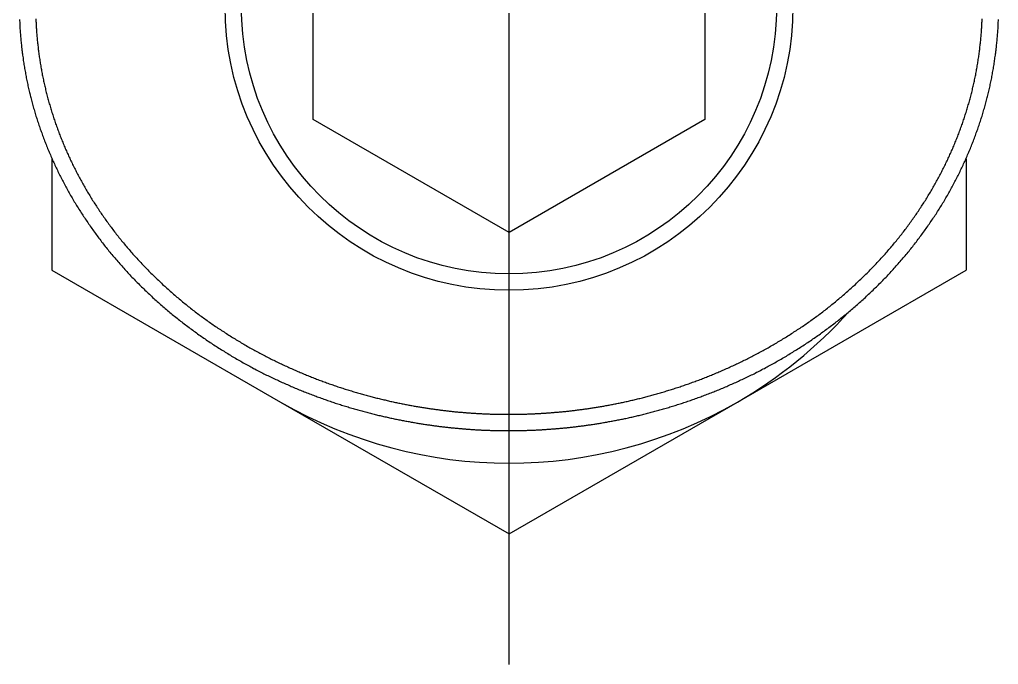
# Model space of a CAD drawing. Extents: x -71.5 to 9.5, y -31.8 to 10.1.
# Drawn here: x -7.5 to 7.5, y -10.08 to -0.2 of the extents above; entities that cross this region are included whole.
import ezdxf

# ---------------------------------------------------------------- set-up
doc = ezdxf.new("R2010")
doc.units = 0
doc.linetypes.add('CENTER', pattern=[50.8, 31.75, -6.35, 6.35, -6.35])
doc.layers.get('0').update_dxf_attribs({"linetype": 'CONTINUOUS'})
doc.layers.add('CENTER', color=1, linetype='CENTER')

msp = doc.modelspace()

# ---------------------------------------------------------------- linework, layer by layer
at = {"color": 7, "linetype": 'CONTINUOUS'}
for p, q in [((-3, -1.732), (-3, 1.732)), ((3, 1.732), (3, -1.732)), ((0, -3.464), (-3, -1.732)), ((3, -1.732), (0, -3.464)), ((-7, -2.334), (-7, -4.041)), ((7, -2.334), (7, -4.041)), ((-7, -4.041), (-3.5, -6.062)), ((3.5, -6.062), (7, -4.041)), ((-3.5, -6.062), (0, -8.083)), ((0, -8.083), (3.5, -6.062))]:
    msp.add_line(p, q, dxfattribs=at)
at = {"color": 7}
for points in [[(-7.496, -0.199, 0), (-7.496, -0.219, 0), (-7.495, -0.24, 0), (-7.494, -0.26, 0), (-7.493, -0.281, 0), (-7.492, -0.301, 0), (-7.491, -0.321, 0), (-7.49, -0.342, 0), (-7.488, -0.362, 0), (-7.487, -0.383, 0), (-7.486, -0.403, 0), (-7.484, -0.423, 0), (-7.483, -0.444, 0), (-7.481, -0.464, 0), (-7.479, -0.485, 0), (-7.477, -0.505, 0), (-7.475, -0.525, 0), (-7.474, -0.546, 0), (-7.472, -0.566, 0), (-7.469, -0.587, 0), (-7.467, -0.607, 0), (-7.465, -0.627, 0), (-7.463, -0.648, 0), (-7.46, -0.668, 0), (-7.458, -0.688, 0), (-7.455, -0.709, 0), (-7.453, -0.729, 0), (-7.45, -0.749, 0), (-7.447, -0.77, 0), (-7.444, -0.79, 0), (-7.441, -0.81, 0), (-7.439, -0.831, 0), (-7.435, -0.851, 0), (-7.432, -0.871, 0), (-7.429, -0.892, 0), (-7.426, -0.912, 0), (-7.422, -0.932, 0), (-7.419, -0.953, 0), (-7.416, -0.973, 0), (-7.412, -0.993, 0), (-7.408, -1.014, 0), (-7.405, -1.034, 0), (-7.401, -1.054, 0), (-7.397, -1.074, 0), (-7.393, -1.095, 0), (-7.389, -1.115, 0), (-7.385, -1.135, 0), (-7.381, -1.156, 0), (-7.376, -1.176, 0), (-7.372, -1.196, 0), (-7.368, -1.216, 0), (-7.363, -1.236, 0), (-7.359, -1.257, 0), (-7.354, -1.277, 0), (-7.349, -1.297, 0), (-7.344, -1.317, 0), (-7.34, -1.337, 0), (-7.335, -1.358, 0), (-7.33, -1.378, 0), (-7.324, -1.398, 0), (-7.319, -1.418, 0), (-7.314, -1.438, 0), (-7.309, -1.459, 0), (-7.303, -1.479, 0), (-7.298, -1.499, 0), (-7.292, -1.519, 0), (-7.287, -1.539, 0), (-7.281, -1.559, 0), (-7.275, -1.579, 0), (-7.269, -1.599, 0), (-7.264, -1.619, 0), (-7.258, -1.639, 0), (-7.251, -1.66, 0), (-7.245, -1.68, 0), (-7.239, -1.7, 0), (-7.233, -1.72, 0), (-7.226, -1.74, 0), (-7.22, -1.76, 0), (-7.213, -1.78, 0), (-7.207, -1.8, 0), (-7.2, -1.82, 0), (-7.193, -1.84, 0), (-7.187, -1.86, 0), (-7.18, -1.88, 0), (-7.173, -1.899, 0), (-7.166, -1.919, 0), (-7.158, -1.939, 0), (-7.151, -1.959, 0), (-7.144, -1.979, 0), (-7.137, -1.999, 0), (-7.129, -2.019, 0), (-7.122, -2.039, 0), (-7.114, -2.059, 0), (-7.106, -2.078, 0), (-7.099, -2.098, 0), (-7.091, -2.118, 0), (-7.083, -2.138, 0), (-7.075, -2.157, 0), (-7.067, -2.177, 0), (-7.059, -2.197, 0), (-7.05, -2.217, 0), (-7.042, -2.236, 0), (-7.034, -2.256, 0), (-7.025, -2.276, 0), (-7.017, -2.295, 0), (-7.008, -2.315, 0), (-6.999, -2.335, 0), (-6.991, -2.354, 0), (-6.982, -2.374, 0), (-6.973, -2.394, 0), (-6.964, -2.413, 0), (-6.955, -2.433, 0), (-6.946, -2.452, 0), (-6.937, -2.472, 0), (-6.927, -2.491, 0), (-6.918, -2.511, 0), (-6.908, -2.53, 0), (-6.899, -2.55, 0), (-6.889, -2.569, 0), (-6.88, -2.589, 0), (-6.87, -2.608, 0), (-6.86, -2.627, 0), (-6.85, -2.647, 0), (-6.84, -2.666, 0), (-6.83, -2.685, 0), (-6.82, -2.705, 0), (-6.81, -2.724, 0), (-6.799, -2.743, 0), (-6.789, -2.763, 0), (-6.778, -2.782, 0), (-6.768, -2.801, 0), (-6.757, -2.82, 0), (-6.747, -2.839, 0), (-6.736, -2.859, 0), (-6.725, -2.878, 0), (-6.714, -2.897, 0), (-6.703, -2.916, 0), (-6.692, -2.935, 0), (-6.681, -2.954, 0), (-6.669, -2.973, 0), (-6.658, -2.992, 0), (-6.647, -3.011, 0), (-6.635, -3.03, 0), (-6.624, -3.049, 0), (-6.612, -3.068, 0), (-6.6, -3.087, 0), (-6.588, -3.106, 0), (-6.576, -3.125, 0), (-6.565, -3.143, 0), (-6.552, -3.162, 0), (-6.54, -3.181, 0), (-6.528, -3.2, 0), (-6.516, -3.219, 0), (-6.504, -3.237, 0), (-6.491, -3.256, 0), (-6.479, -3.275, 0), (-6.466, -3.293, 0), (-6.453, -3.312, 0), (-6.441, -3.33, 0), (-6.428, -3.349, 0), (-6.415, -3.367, 0), (-6.402, -3.386, 0), (-6.389, -3.404, 0), (-6.376, -3.423, 0), (-6.363, -3.441, 0), (-6.349, -3.459, 0), (-6.336, -3.478, 0), (-6.323, -3.496, 0), (-6.309, -3.514, 0), (-6.296, -3.533, 0), (-6.282, -3.551, 0), (-6.268, -3.569, 0), (-6.254, -3.587, 0), (-6.241, -3.605, 0), (-6.227, -3.623, 0), (-6.213, -3.641, 0), (-6.199, -3.659, 0), (-6.184, -3.677, 0), (-6.17, -3.695, 0), (-6.156, -3.713, 0), (-6.141, -3.731, 0), (-6.127, -3.749, 0), (-6.112, -3.767, 0), (-6.098, -3.784, 0), (-6.083, -3.802, 0), (-6.068, -3.82, 0), (-6.053, -3.837, 0), (-6.039, -3.855, 0), (-6.024, -3.873, 0), (-6.009, -3.89, 0), (-5.993, -3.908, 0), (-5.978, -3.925, 0), (-5.963, -3.942, 0), (-5.948, -3.96, 0), (-5.932, -3.977, 0), (-5.917, -3.994, 0), (-5.901, -4.011, 0), (-5.886, -4.029, 0), (-5.87, -4.046, 0), (-5.854, -4.063, 0), (-5.838, -4.08, 0), (-5.823, -4.097, 0), (-5.807, -4.114, 0), (-5.791, -4.131, 0), (-5.775, -4.147, 0), (-5.758, -4.164, 0), (-5.742, -4.181, 0), (-5.726, -4.198, 0), (-5.71, -4.214, 0), (-5.693, -4.231, 0), (-5.677, -4.248, 0), (-5.66, -4.264, 0), (-5.644, -4.28, 0), (-5.627, -4.297, 0), (-5.611, -4.313, 0), (-5.594, -4.329, 0), (-5.577, -4.346, 0), (-5.56, -4.362, 0), (-5.543, -4.378, 0), (-5.526, -4.394, 0), (-5.509, -4.41, 0), (-5.492, -4.426, 0), (-5.475, -4.442, 0), (-5.458, -4.458, 0), (-5.441, -4.474, 0), (-5.424, -4.489, 0), (-5.406, -4.505, 0), (-5.389, -4.521, 0), (-5.371, -4.536, 0), (-5.354, -4.552, 0), (-5.336, -4.567, 0), (-5.319, -4.583, 0), (-5.301, -4.598, 0), (-5.283, -4.613, 0), (-5.266, -4.629, 0), (-5.248, -4.644, 0), (-5.23, -4.659, 0), (-5.212, -4.674, 0), (-5.194, -4.689, 0), (-5.176, -4.704, 0), (-5.158, -4.719, 0), (-5.14, -4.734, 0), (-5.122, -4.748, 0), (-5.104, -4.763, 0), (-5.085, -4.778, 0), (-5.067, -4.792, 0), (-5.049, -4.807, 0), (-5.03, -4.821, 0), (-5.012, -4.835, 0), (-4.994, -4.85, 0), (-4.975, -4.864, 0), (-4.957, -4.878, 0), (-4.938, -4.892, 0), (-4.919, -4.906, 0), (-4.901, -4.92, 0), (-4.882, -4.934, 0), (-4.863, -4.948, 0), (-4.845, -4.962, 0), (-4.826, -4.976, 0), (-4.807, -4.989, 0), (-4.788, -5.003, 0), (-4.769, -5.016, 0), (-4.75, -5.03, 0), (-4.731, -5.043, 0), (-4.712, -5.057, 0), (-4.693, -5.07, 0), (-4.674, -5.083, 0), (-4.655, -5.096, 0), (-4.636, -5.109, 0), (-4.617, -5.122, 0), (-4.598, -5.135, 0), (-4.578, -5.148, 0), (-4.559, -5.161, 0), (-4.54, -5.174, 0), (-4.521, -5.186, 0), (-4.501, -5.199, 0), (-4.482, -5.212, 0), (-4.463, -5.224, 0), (-4.443, -5.236, 0), (-4.424, -5.249, 0), (-4.404, -5.261, 0), (-4.385, -5.273, 0), (-4.365, -5.285, 0), (-4.346, -5.297, 0), (-4.326, -5.309, 0), (-4.307, -5.321, 0), (-4.287, -5.333, 0), (-4.268, -5.345, 0), (-4.248, -5.357, 0), (-4.228, -5.368, 0), (-4.209, -5.38, 0), (-4.189, -5.392, 0), (-4.169, -5.403, 0), (-4.15, -5.414, 0), (-4.13, -5.426, 0), (-4.11, -5.437, 0), (-4.09, -5.448, 0), (-4.071, -5.459, 0), (-4.051, -5.47, 0), (-4.031, -5.481, 0), (-4.011, -5.492, 0), (-3.991, -5.503, 0), (-3.972, -5.514, 0), (-3.952, -5.525, 0), (-3.932, -5.535, 0), (-3.912, -5.546, 0), (-3.892, -5.556, 0), (-3.872, -5.567, 0), (-3.852, -5.577, 0), (-3.832, -5.587, 0), (-3.813, -5.598, 0), (-3.793, -5.608, 0), (-3.773, -5.618, 0), (-3.753, -5.628, 0), (-3.733, -5.638, 0), (-3.713, -5.648, 0), (-3.693, -5.657, 0), (-3.673, -5.667, 0), (-3.653, -5.677, 0), (-3.633, -5.686, 0), (-3.613, -5.696, 0), (-3.593, -5.705, 0), (-3.573, -5.715, 0), (-3.553, -5.724, 0), (-3.533, -5.733, 0), (-3.513, -5.743, 0), (-3.494, -5.752, 0), (-3.474, -5.761, 0), (-3.454, -5.77, 0), (-3.434, -5.779, 0), (-3.414, -5.788, 0), (-3.394, -5.796, 0), (-3.374, -5.805, 0), (-3.354, -5.814, 0), (-3.334, -5.822, 0), (-3.314, -5.831, 0), (-3.294, -5.839, 0), (-3.274, -5.848, 0), (-3.254, -5.856, 0), (-3.234, -5.864, 0), (-3.214, -5.873, 0), (-3.195, -5.881, 0), (-3.175, -5.889, 0), (-3.155, -5.897, 0), (-3.135, -5.905, 0), (-3.115, -5.913, 0), (-3.095, -5.921, 0), (-3.075, -5.928, 0), (-3.055, -5.936, 0), (-3.036, -5.944, 0), (-3.016, -5.951, 0), (-2.996, -5.959, 0), (-2.976, -5.966, 0), (-2.956, -5.974, 0), (-2.937, -5.981, 0), (-2.917, -5.988, 0), (-2.897, -5.995, 0), (-2.877, -6.003, 0), (-2.858, -6.01, 0), (-2.838, -6.017, 0), (-2.818, -6.024, 0), (-2.798, -6.031, 0), (-2.779, -6.037, 0), (-2.759, -6.044, 0), (-2.739, -6.051, 0), (-2.72, -6.058, 0), (-2.7, -6.064, 0), (-2.681, -6.071, 0), (-2.661, -6.077, 0), (-2.642, -6.083, 0), (-2.622, -6.09, 0), (-2.602, -6.096, 0), (-2.583, -6.102, 0), (-2.564, -6.109, 0), (-2.544, -6.115, 0), (-2.525, -6.121, 0), (-2.505, -6.127, 0), (-2.486, -6.133, 0), (-2.466, -6.138, 0), (-2.447, -6.144, 0), (-2.428, -6.15, 0), (-2.409, -6.156, 0), (-2.389, -6.161, 0), (-2.37, -6.167, 0), (-2.351, -6.172, 0), (-2.332, -6.178, 0), (-2.313, -6.183, 0), (-2.294, -6.188, 0), (-2.275, -6.194, 0), (-2.256, -6.199, 0), (-2.237, -6.204, 0), (-2.218, -6.209, 0), (-2.199, -6.214, 0), (-2.18, -6.219, 0), (-2.161, -6.224, 0), (-2.142, -6.229, 0), (-2.123, -6.234, 0), (-2.105, -6.239, 0), (-2.086, -6.243, 0), (-2.067, -6.248, 0), (-2.049, -6.253, 0), (-2.03, -6.257, 0), (-2.012, -6.262, 0), (-1.993, -6.266, 0), (-1.975, -6.27, 0), (-1.956, -6.275, 0), (-1.938, -6.279, 0), (-1.92, -6.283, 0), (-1.901, -6.287, 0), (-1.883, -6.291, 0), (-1.865, -6.296, 0), (-1.847, -6.3, 0), (-1.829, -6.304, 0), (-1.811, -6.307, 0), (-1.793, -6.311, 0), (-1.775, -6.315, 0), (-1.757, -6.319, 0), (-1.739, -6.323, 0), (-1.722, -6.326, 0), (-1.704, -6.33, 0), (-1.686, -6.333, 0), (-1.669, -6.337, 0), (-1.651, -6.34, 0), (-1.634, -6.344, 0), (-1.616, -6.347, 0), (-1.599, -6.35, 0), (-1.582, -6.354, 0), (-1.564, -6.357, 0), (-1.547, -6.36, 0), (-1.53, -6.363, 0), (-1.513, -6.366, 0), (-1.496, -6.369, 0), (-1.479, -6.372, 0), (-1.462, -6.375, 0), (-1.445, -6.378, 0), (-1.429, -6.381, 0), (-1.412, -6.384, 0), (-1.395, -6.386, 0), (-1.379, -6.389, 0), (-1.362, -6.392, 0), (-1.346, -6.394, 0), (-1.33, -6.397, 0), (-1.314, -6.4, 0), (-1.297, -6.402, 0), (-1.281, -6.404, 0), (-1.265, -6.407, 0), (-1.249, -6.409, 0), (-1.233, -6.412, 0), (-1.218, -6.414, 0), (-1.202, -6.416, 0), (-1.186, -6.418, 0), (-1.17, -6.42, 0), (-1.155, -6.423, 0), (-1.139, -6.425, 0), (-1.124, -6.427, 0), (-1.108, -6.429, 0), (-1.093, -6.431, 0), (-1.078, -6.433, 0), (-1.063, -6.435, 0), (-1.047, -6.437, 0), (-1.032, -6.438, 0), (-1.017, -6.44, 0), (-1.002, -6.442, 0), (-0.987, -6.444, 0), (-0.972, -6.446, 0), (-0.957, -6.447, 0), (-0.942, -6.449, 0), (-0.928, -6.451, 0), (-0.913, -6.452, 0), (-0.898, -6.454, 0), (-0.884, -6.455, 0), (-0.869, -6.457, 0), (-0.854, -6.458, 0), (-0.84, -6.46, 0), (-0.825, -6.461, 0), (-0.811, -6.463, 0), (-0.796, -6.464, 0), (-0.782, -6.465, 0), (-0.768, -6.467, 0), (-0.753, -6.468, 0), (-0.739, -6.469, 0), (-0.725, -6.47, 0), (-0.711, -6.472, 0), (-0.697, -6.473, 0), (-0.682, -6.474, 0), (-0.668, -6.475, 0), (-0.654, -6.476, 0), (-0.64, -6.477, 0), (-0.626, -6.478, 0), (-0.612, -6.479, 0), (-0.598, -6.48, 0), (-0.584, -6.481, 0), (-0.571, -6.482, 0), (-0.557, -6.483, 0), (-0.543, -6.484, 0), (-0.529, -6.485, 0), (-0.515, -6.486, 0), (-0.501, -6.486, 0), (-0.488, -6.487, 0), (-0.474, -6.488, 0), (-0.46, -6.489, 0), (-0.447, -6.489, 0), (-0.433, -6.49, 0), (-0.419, -6.491, 0), (-0.406, -6.491, 0), (-0.392, -6.492, 0), (-0.378, -6.492, 0), (-0.365, -6.493, 0), (-0.351, -6.493, 0), (-0.338, -6.494, 0), (-0.324, -6.494, 0), (-0.311, -6.495, 0), (-0.297, -6.495, 0), (-0.283, -6.496, 0), (-0.27, -6.496, 0), (-0.256, -6.497, 0), (-0.243, -6.497, 0), (-0.229, -6.497, 0), (-0.216, -6.498, 0), (-0.202, -6.498, 0), (-0.189, -6.498, 0), (-0.175, -6.498, 0), (-0.162, -6.499, 0), (-0.148, -6.499, 0), (-0.135, -6.499, 0), (-0.122, -6.499, 0), (-0.108, -6.499, 0), (-0.095, -6.5, 0), (-0.081, -6.5, 0), (-0.068, -6.5, 0), (-0.054, -6.5, 0), (-0.041, -6.5, 0), (-0.027, -6.5, 0), (-0.014, -6.5, 0), (0, -6.5, 0)], [(-7.247, -0.19, 0), (-7.246, -0.21, 0), (-7.245, -0.229, 0), (-7.244, -0.249, 0), (-7.243, -0.268, 0), (-7.242, -0.288, 0), (-7.241, -0.307, 0), (-7.24, -0.327, 0), (-7.239, -0.346, 0), (-7.238, -0.366, 0), (-7.236, -0.385, 0), (-7.235, -0.405, 0), (-7.233, -0.424, 0), (-7.232, -0.444, 0), (-7.23, -0.463, 0), (-7.228, -0.483, 0), (-7.227, -0.502, 0), (-7.225, -0.522, 0), (-7.223, -0.541, 0), (-7.221, -0.561, 0), (-7.219, -0.58, 0), (-7.217, -0.599, 0), (-7.214, -0.619, 0), (-7.212, -0.638, 0), (-7.21, -0.658, 0), (-7.207, -0.677, 0), (-7.205, -0.697, 0), (-7.202, -0.716, 0), (-7.2, -0.736, 0), (-7.197, -0.755, 0), (-7.194, -0.775, 0), (-7.191, -0.794, 0), (-7.188, -0.813, 0), (-7.185, -0.833, 0), (-7.182, -0.852, 0), (-7.179, -0.872, 0), (-7.176, -0.891, 0), (-7.173, -0.911, 0), (-7.169, -0.93, 0), (-7.166, -0.949, 0), (-7.162, -0.969, 0), (-7.159, -0.988, 0), (-7.155, -1.008, 0), (-7.151, -1.027, 0), (-7.148, -1.046, 0), (-7.144, -1.066, 0), (-7.14, -1.085, 0), (-7.136, -1.105, 0), (-7.132, -1.124, 0), (-7.128, -1.143, 0), (-7.123, -1.163, 0), (-7.119, -1.182, 0), (-7.115, -1.201, 0), (-7.11, -1.221, 0), (-7.106, -1.24, 0), (-7.101, -1.259, 0), (-7.097, -1.279, 0), (-7.092, -1.298, 0), (-7.087, -1.317, 0), (-7.082, -1.336, 0), (-7.077, -1.356, 0), (-7.072, -1.375, 0), (-7.067, -1.394, 0), (-7.062, -1.414, 0), (-7.057, -1.433, 0), (-7.051, -1.452, 0), (-7.046, -1.471, 0), (-7.041, -1.491, 0), (-7.035, -1.51, 0), (-7.03, -1.529, 0), (-7.024, -1.548, 0), (-7.018, -1.567, 0), (-7.012, -1.587, 0), (-7.006, -1.606, 0), (-7, -1.625, 0), (-6.994, -1.644, 0), (-6.988, -1.663, 0), (-6.982, -1.683, 0), (-6.976, -1.702, 0), (-6.97, -1.721, 0), (-6.963, -1.74, 0), (-6.957, -1.759, 0), (-6.95, -1.778, 0), (-6.944, -1.797, 0), (-6.937, -1.816, 0), (-6.93, -1.835, 0), (-6.923, -1.854, 0), (-6.916, -1.874, 0), (-6.909, -1.893, 0), (-6.902, -1.912, 0), (-6.895, -1.931, 0), (-6.888, -1.95, 0), (-6.881, -1.969, 0), (-6.873, -1.988, 0), (-6.866, -2.007, 0), (-6.858, -2.026, 0), (-6.851, -2.045, 0), (-6.843, -2.063, 0), (-6.835, -2.082, 0), (-6.828, -2.101, 0), (-6.82, -2.12, 0), (-6.812, -2.139, 0), (-6.804, -2.158, 0), (-6.796, -2.177, 0), (-6.788, -2.196, 0), (-6.779, -2.214, 0), (-6.771, -2.233, 0), (-6.763, -2.252, 0), (-6.754, -2.271, 0), (-6.746, -2.29, 0), (-6.737, -2.308, 0), (-6.728, -2.327, 0), (-6.72, -2.346, 0), (-6.711, -2.365, 0), (-6.702, -2.383, 0), (-6.693, -2.402, 0), (-6.684, -2.421, 0), (-6.675, -2.439, 0), (-6.665, -2.458, 0), (-6.656, -2.477, 0), (-6.647, -2.495, 0), (-6.637, -2.514, 0), (-6.628, -2.532, 0), (-6.618, -2.551, 0), (-6.609, -2.569, 0), (-6.599, -2.588, 0), (-6.589, -2.607, 0), (-6.579, -2.625, 0), (-6.569, -2.643, 0), (-6.559, -2.662, 0), (-6.549, -2.68, 0), (-6.539, -2.699, 0), (-6.528, -2.717, 0), (-6.518, -2.736, 0), (-6.508, -2.754, 0), (-6.497, -2.772, 0), (-6.487, -2.791, 0), (-6.476, -2.809, 0), (-6.465, -2.827, 0), (-6.454, -2.846, 0), (-6.444, -2.864, 0), (-6.433, -2.882, 0), (-6.422, -2.9, 0), (-6.41, -2.918, 0), (-6.399, -2.937, 0), (-6.388, -2.955, 0), (-6.377, -2.973, 0), (-6.365, -2.991, 0), (-6.354, -3.009, 0), (-6.342, -3.027, 0), (-6.331, -3.045, 0), (-6.319, -3.063, 0), (-6.307, -3.081, 0), (-6.295, -3.099, 0), (-6.283, -3.117, 0), (-6.271, -3.135, 0), (-6.259, -3.153, 0), (-6.247, -3.171, 0), (-6.235, -3.189, 0), (-6.222, -3.206, 0), (-6.21, -3.224, 0), (-6.198, -3.242, 0), (-6.185, -3.26, 0), (-6.173, -3.277, 0), (-6.16, -3.295, 0), (-6.147, -3.313, 0), (-6.134, -3.33, 0), (-6.121, -3.348, 0), (-6.108, -3.365, 0), (-6.095, -3.383, 0), (-6.082, -3.4, 0), (-6.069, -3.418, 0), (-6.056, -3.435, 0), (-6.042, -3.453, 0), (-6.029, -3.47, 0), (-6.016, -3.488, 0), (-6.002, -3.505, 0), (-5.988, -3.522, 0), (-5.975, -3.539, 0), (-5.961, -3.557, 0), (-5.947, -3.574, 0), (-5.933, -3.591, 0), (-5.919, -3.608, 0), (-5.905, -3.625, 0), (-5.891, -3.642, 0), (-5.877, -3.659, 0), (-5.862, -3.676, 0), (-5.848, -3.693, 0), (-5.834, -3.71, 0), (-5.819, -3.727, 0), (-5.805, -3.744, 0), (-5.79, -3.76, 0), (-5.775, -3.777, 0), (-5.761, -3.794, 0), (-5.746, -3.811, 0), (-5.731, -3.827, 0), (-5.716, -3.844, 0), (-5.701, -3.86, 0), (-5.686, -3.877, 0), (-5.671, -3.893, 0), (-5.655, -3.91, 0), (-5.64, -3.926, 0), (-5.625, -3.942, 0), (-5.609, -3.959, 0), (-5.594, -3.975, 0), (-5.578, -3.991, 0), (-5.563, -4.007, 0), (-5.547, -4.023, 0), (-5.531, -4.039, 0), (-5.516, -4.055, 0), (-5.5, -4.071, 0), (-5.484, -4.087, 0), (-5.468, -4.103, 0), (-5.452, -4.119, 0), (-5.436, -4.134, 0), (-5.42, -4.15, 0), (-5.404, -4.166, 0), (-5.387, -4.181, 0), (-5.371, -4.197, 0), (-5.355, -4.212, 0), (-5.338, -4.228, 0), (-5.322, -4.243, 0), (-5.305, -4.259, 0), (-5.289, -4.274, 0), (-5.272, -4.289, 0), (-5.256, -4.304, 0), (-5.239, -4.319, 0), (-5.222, -4.335, 0), (-5.205, -4.35, 0), (-5.188, -4.365, 0), (-5.171, -4.379, 0), (-5.154, -4.394, 0), (-5.137, -4.409, 0), (-5.12, -4.424, 0), (-5.103, -4.439, 0), (-5.086, -4.453, 0), (-5.069, -4.468, 0), (-5.051, -4.482, 0), (-5.034, -4.497, 0), (-5.017, -4.511, 0), (-4.999, -4.526, 0), (-4.982, -4.54, 0), (-4.964, -4.554, 0), (-4.947, -4.568, 0), (-4.929, -4.582, 0), (-4.912, -4.596, 0), (-4.894, -4.61, 0), (-4.876, -4.624, 0), (-4.858, -4.638, 0), (-4.841, -4.652, 0), (-4.823, -4.666, 0), (-4.805, -4.679, 0), (-4.787, -4.693, 0), (-4.769, -4.707, 0), (-4.751, -4.72, 0), (-4.733, -4.734, 0), (-4.715, -4.747, 0), (-4.697, -4.76, 0), (-4.679, -4.774, 0), (-4.66, -4.787, 0), (-4.642, -4.8, 0), (-4.624, -4.813, 0), (-4.606, -4.826, 0), (-4.587, -4.839, 0), (-4.569, -4.852, 0), (-4.551, -4.865, 0), (-4.532, -4.877, 0), (-4.514, -4.89, 0), (-4.495, -4.903, 0), (-4.477, -4.915, 0), (-4.458, -4.928, 0), (-4.44, -4.94, 0), (-4.421, -4.953, 0), (-4.402, -4.965, 0), (-4.384, -4.977, 0), (-4.365, -4.989, 0), (-4.346, -5.002, 0), (-4.328, -5.014, 0), (-4.309, -5.026, 0), (-4.29, -5.037, 0), (-4.271, -5.049, 0), (-4.252, -5.061, 0), (-4.234, -5.073, 0), (-4.215, -5.085, 0), (-4.196, -5.096, 0), (-4.177, -5.108, 0), (-4.158, -5.119, 0), (-4.139, -5.131, 0), (-4.12, -5.142, 0), (-4.101, -5.153, 0), (-4.082, -5.164, 0), (-4.063, -5.176, 0), (-4.044, -5.187, 0), (-4.025, -5.198, 0), (-4.006, -5.209, 0), (-3.987, -5.22, 0), (-3.968, -5.23, 0), (-3.948, -5.241, 0), (-3.929, -5.252, 0), (-3.91, -5.263, 0), (-3.891, -5.273, 0), (-3.872, -5.284, 0), (-3.853, -5.294, 0), (-3.833, -5.304, 0), (-3.814, -5.315, 0), (-3.795, -5.325, 0), (-3.776, -5.335, 0), (-3.756, -5.345, 0), (-3.737, -5.355, 0), (-3.718, -5.365, 0), (-3.699, -5.375, 0), (-3.679, -5.385, 0), (-3.66, -5.395, 0), (-3.641, -5.404, 0), (-3.622, -5.414, 0), (-3.602, -5.423, 0), (-3.583, -5.433, 0), (-3.564, -5.442, 0), (-3.544, -5.452, 0), (-3.525, -5.461, 0), (-3.506, -5.47, 0), (-3.486, -5.479, 0), (-3.467, -5.489, 0), (-3.448, -5.498, 0), (-3.428, -5.507, 0), (-3.409, -5.515, 0), (-3.39, -5.524, 0), (-3.37, -5.533, 0), (-3.351, -5.542, 0), (-3.332, -5.55, 0), (-3.312, -5.559, 0), (-3.293, -5.568, 0), (-3.274, -5.576, 0), (-3.255, -5.584, 0), (-3.235, -5.593, 0), (-3.216, -5.601, 0), (-3.197, -5.609, 0), (-3.177, -5.617, 0), (-3.158, -5.625, 0), (-3.139, -5.633, 0), (-3.119, -5.641, 0), (-3.1, -5.649, 0), (-3.081, -5.657, 0), (-3.062, -5.665, 0), (-3.042, -5.673, 0), (-3.023, -5.68, 0), (-3.004, -5.688, 0), (-2.985, -5.695, 0), (-2.965, -5.703, 0), (-2.946, -5.71, 0), (-2.927, -5.718, 0), (-2.908, -5.725, 0), (-2.888, -5.732, 0), (-2.869, -5.739, 0), (-2.85, -5.746, 0), (-2.831, -5.753, 0), (-2.812, -5.76, 0), (-2.793, -5.767, 0), (-2.773, -5.774, 0), (-2.754, -5.781, 0), (-2.735, -5.788, 0), (-2.716, -5.794, 0), (-2.697, -5.801, 0), (-2.678, -5.808, 0), (-2.659, -5.814, 0), (-2.64, -5.821, 0), (-2.621, -5.827, 0), (-2.602, -5.833, 0), (-2.583, -5.84, 0), (-2.564, -5.846, 0), (-2.545, -5.852, 0), (-2.526, -5.858, 0), (-2.507, -5.864, 0), (-2.488, -5.87, 0), (-2.469, -5.876, 0), (-2.451, -5.882, 0), (-2.432, -5.888, 0), (-2.413, -5.893, 0), (-2.394, -5.899, 0), (-2.376, -5.905, 0), (-2.357, -5.91, 0), (-2.338, -5.916, 0), (-2.319, -5.921, 0), (-2.301, -5.927, 0), (-2.282, -5.932, 0), (-2.264, -5.937, 0), (-2.245, -5.942, 0), (-2.227, -5.948, 0), (-2.208, -5.953, 0), (-2.19, -5.958, 0), (-2.171, -5.963, 0), (-2.153, -5.968, 0), (-2.134, -5.973, 0), (-2.116, -5.977, 0), (-2.098, -5.982, 0), (-2.08, -5.987, 0), (-2.061, -5.992, 0), (-2.043, -5.996, 0), (-2.025, -6.001, 0), (-2.007, -6.005, 0), (-1.989, -6.01, 0), (-1.971, -6.014, 0), (-1.953, -6.019, 0), (-1.935, -6.023, 0), (-1.917, -6.027, 0), (-1.899, -6.031, 0), (-1.882, -6.035, 0), (-1.864, -6.04, 0), (-1.846, -6.044, 0), (-1.828, -6.048, 0), (-1.811, -6.052, 0), (-1.793, -6.055, 0), (-1.776, -6.059, 0), (-1.758, -6.063, 0), (-1.741, -6.067, 0), (-1.723, -6.07, 0), (-1.706, -6.074, 0), (-1.689, -6.078, 0), (-1.672, -6.081, 0), (-1.654, -6.085, 0), (-1.637, -6.088, 0), (-1.62, -6.092, 0), (-1.603, -6.095, 0), (-1.586, -6.098, 0), (-1.569, -6.102, 0), (-1.552, -6.105, 0), (-1.536, -6.108, 0), (-1.519, -6.111, 0), (-1.502, -6.114, 0), (-1.486, -6.117, 0), (-1.469, -6.12, 0), (-1.453, -6.123, 0), (-1.436, -6.126, 0), (-1.42, -6.129, 0), (-1.404, -6.132, 0), (-1.387, -6.134, 0), (-1.371, -6.137, 0), (-1.355, -6.14, 0), (-1.339, -6.142, 0), (-1.323, -6.145, 0), (-1.307, -6.147, 0), (-1.291, -6.15, 0), (-1.275, -6.152, 0), (-1.26, -6.155, 0), (-1.244, -6.157, 0), (-1.229, -6.16, 0), (-1.213, -6.162, 0), (-1.198, -6.164, 0), (-1.182, -6.166, 0), (-1.167, -6.168, 0), (-1.152, -6.171, 0), (-1.136, -6.173, 0), (-1.121, -6.175, 0), (-1.106, -6.177, 0), (-1.091, -6.179, 0), (-1.076, -6.181, 0), (-1.061, -6.183, 0), (-1.047, -6.185, 0), (-1.032, -6.187, 0), (-1.017, -6.188, 0), (-1.002, -6.19, 0), (-0.988, -6.192, 0), (-0.973, -6.194, 0), (-0.959, -6.195, 0), (-0.944, -6.197, 0), (-0.93, -6.199, 0), (-0.915, -6.2, 0), (-0.901, -6.202, 0), (-0.886, -6.204, 0), (-0.872, -6.205, 0), (-0.858, -6.207, 0), (-0.844, -6.208, 0), (-0.83, -6.21, 0), (-0.815, -6.211, 0), (-0.801, -6.212, 0), (-0.787, -6.214, 0), (-0.773, -6.215, 0), (-0.759, -6.216, 0), (-0.746, -6.218, 0), (-0.732, -6.219, 0), (-0.718, -6.22, 0), (-0.704, -6.221, 0), (-0.69, -6.222, 0), (-0.676, -6.224, 0), (-0.663, -6.225, 0), (-0.649, -6.226, 0), (-0.635, -6.227, 0), (-0.622, -6.228, 0), (-0.608, -6.229, 0), (-0.595, -6.23, 0), (-0.581, -6.231, 0), (-0.568, -6.232, 0), (-0.554, -6.233, 0), (-0.541, -6.233, 0), (-0.527, -6.234, 0), (-0.514, -6.235, 0), (-0.5, -6.236, 0), (-0.487, -6.237, 0), (-0.474, -6.237, 0), (-0.46, -6.238, 0), (-0.447, -6.239, 0), (-0.434, -6.24, 0), (-0.42, -6.24, 0), (-0.407, -6.241, 0), (-0.394, -6.241, 0), (-0.381, -6.242, 0), (-0.367, -6.243, 0), (-0.354, -6.243, 0), (-0.341, -6.244, 0), (-0.328, -6.244, 0), (-0.315, -6.245, 0), (-0.302, -6.245, 0), (-0.288, -6.246, 0), (-0.275, -6.246, 0), (-0.262, -6.246, 0), (-0.249, -6.247, 0), (-0.236, -6.247, 0), (-0.223, -6.247, 0), (-0.21, -6.248, 0), (-0.197, -6.248, 0), (-0.183, -6.248, 0), (-0.17, -6.248, 0), (-0.157, -6.249, 0), (-0.144, -6.249, 0), (-0.131, -6.249, 0), (-0.118, -6.249, 0), (-0.105, -6.249, 0), (-0.092, -6.25, 0), (-0.079, -6.25, 0), (-0.066, -6.25, 0), (-0.052, -6.25, 0), (-0.039, -6.25, 0), (-0.026, -6.25, 0), (-0.013, -6.25, 0), (0, -6.25, 0)], [(0, -6.25, 0), (0.013, -6.25, 0), (0.026, -6.25, 0), (0.039, -6.25, 0), (0.052, -6.25, 0), (0.066, -6.25, 0), (0.079, -6.25, 0), (0.092, -6.25, 0), (0.105, -6.249, 0), (0.118, -6.249, 0), (0.131, -6.249, 0), (0.144, -6.249, 0), (0.157, -6.249, 0), (0.17, -6.248, 0), (0.183, -6.248, 0), (0.197, -6.248, 0), (0.21, -6.247, 0), (0.223, -6.247, 0), (0.236, -6.247, 0), (0.249, -6.246, 0), (0.262, -6.246, 0), (0.275, -6.246, 0), (0.288, -6.245, 0), (0.302, -6.245, 0), (0.315, -6.244, 0), (0.328, -6.244, 0), (0.341, -6.243, 0), (0.354, -6.243, 0), (0.368, -6.242, 0), (0.381, -6.242, 0), (0.394, -6.241, 0), (0.407, -6.24, 0), (0.42, -6.24, 0), (0.434, -6.239, 0), (0.447, -6.238, 0), (0.46, -6.238, 0), (0.474, -6.237, 0), (0.487, -6.236, 0), (0.5, -6.235, 0), (0.514, -6.234, 0), (0.527, -6.234, 0), (0.541, -6.233, 0), (0.554, -6.232, 0), (0.568, -6.231, 0), (0.581, -6.23, 0), (0.595, -6.229, 0), (0.608, -6.228, 0), (0.622, -6.227, 0), (0.636, -6.226, 0), (0.649, -6.225, 0), (0.663, -6.224, 0), (0.677, -6.223, 0), (0.69, -6.222, 0), (0.704, -6.22, 0), (0.718, -6.219, 0), (0.732, -6.218, 0), (0.746, -6.217, 0), (0.76, -6.216, 0), (0.774, -6.214, 0), (0.788, -6.213, 0), (0.802, -6.212, 0), (0.816, -6.21, 0), (0.83, -6.209, 0), (0.844, -6.207, 0), (0.858, -6.206, 0), (0.872, -6.205, 0), (0.887, -6.203, 0), (0.901, -6.202, 0), (0.915, -6.2, 0), (0.93, -6.198, 0), (0.944, -6.197, 0), (0.959, -6.195, 0), (0.973, -6.193, 0), (0.988, -6.192, 0), (1.002, -6.19, 0), (1.017, -6.188, 0), (1.032, -6.186, 0), (1.047, -6.184, 0), (1.061, -6.183, 0), (1.076, -6.181, 0), (1.091, -6.179, 0), (1.106, -6.177, 0), (1.121, -6.175, 0), (1.137, -6.173, 0), (1.152, -6.171, 0), (1.167, -6.168, 0), (1.182, -6.166, 0), (1.198, -6.164, 0), (1.213, -6.162, 0), (1.228, -6.16, 0), (1.244, -6.157, 0), (1.26, -6.155, 0), (1.275, -6.152, 0), (1.291, -6.15, 0), (1.307, -6.148, 0), (1.323, -6.145, 0), (1.339, -6.142, 0), (1.355, -6.14, 0), (1.371, -6.137, 0), (1.387, -6.134, 0), (1.403, -6.132, 0), (1.42, -6.129, 0), (1.436, -6.126, 0), (1.452, -6.123, 0), (1.469, -6.12, 0), (1.485, -6.117, 0), (1.502, -6.114, 0), (1.519, -6.111, 0), (1.535, -6.108, 0), (1.552, -6.105, 0), (1.569, -6.102, 0), (1.586, -6.099, 0), (1.603, -6.095, 0), (1.62, -6.092, 0), (1.637, -6.089, 0), (1.654, -6.085, 0), (1.671, -6.082, 0), (1.688, -6.078, 0), (1.706, -6.074, 0), (1.723, -6.071, 0), (1.74, -6.067, 0), (1.758, -6.063, 0), (1.775, -6.06, 0), (1.793, -6.056, 0), (1.81, -6.052, 0), (1.828, -6.048, 0), (1.846, -6.044, 0), (1.863, -6.04, 0), (1.881, -6.036, 0), (1.899, -6.032, 0), (1.917, -6.027, 0), (1.935, -6.023, 0), (1.952, -6.019, 0), (1.97, -6.014, 0), (1.988, -6.01, 0), (2.006, -6.006, 0), (2.025, -6.001, 0), (2.043, -5.996, 0), (2.061, -5.992, 0), (2.079, -5.987, 0), (2.097, -5.982, 0), (2.115, -5.978, 0), (2.134, -5.973, 0), (2.152, -5.968, 0), (2.17, -5.963, 0), (2.189, -5.958, 0), (2.207, -5.953, 0), (2.226, -5.948, 0), (2.244, -5.942, 0), (2.263, -5.937, 0), (2.281, -5.932, 0), (2.3, -5.927, 0), (2.319, -5.921, 0), (2.337, -5.916, 0), (2.356, -5.91, 0), (2.375, -5.905, 0), (2.393, -5.899, 0), (2.412, -5.893, 0), (2.431, -5.887, 0), (2.45, -5.882, 0), (2.469, -5.876, 0), (2.487, -5.87, 0), (2.506, -5.864, 0), (2.525, -5.858, 0), (2.544, -5.852, 0), (2.563, -5.846, 0), (2.582, -5.839, 0), (2.601, -5.833, 0), (2.62, -5.827, 0), (2.639, -5.82, 0), (2.658, -5.814, 0), (2.677, -5.808, 0), (2.696, -5.801, 0), (2.715, -5.794, 0), (2.735, -5.788, 0), (2.754, -5.781, 0), (2.773, -5.774, 0), (2.792, -5.767, 0), (2.811, -5.76, 0), (2.83, -5.753, 0), (2.85, -5.746, 0), (2.869, -5.739, 0), (2.888, -5.732, 0), (2.907, -5.725, 0), (2.926, -5.718, 0), (2.946, -5.71, 0), (2.965, -5.703, 0), (2.984, -5.695, 0), (3.003, -5.688, 0), (3.023, -5.68, 0), (3.042, -5.673, 0), (3.061, -5.665, 0), (3.081, -5.657, 0), (3.1, -5.649, 0), (3.119, -5.641, 0), (3.139, -5.634, 0), (3.158, -5.626, 0), (3.177, -5.617, 0), (3.197, -5.609, 0), (3.216, -5.601, 0), (3.235, -5.593, 0), (3.254, -5.584, 0), (3.274, -5.576, 0), (3.293, -5.568, 0), (3.312, -5.559, 0), (3.332, -5.55, 0), (3.351, -5.542, 0), (3.37, -5.533, 0), (3.39, -5.524, 0), (3.409, -5.515, 0), (3.428, -5.507, 0), (3.448, -5.498, 0), (3.467, -5.489, 0), (3.486, -5.479, 0), (3.506, -5.47, 0), (3.525, -5.461, 0), (3.544, -5.452, 0), (3.564, -5.442, 0), (3.583, -5.433, 0), (3.602, -5.423, 0), (3.622, -5.414, 0), (3.641, -5.404, 0), (3.66, -5.394, 0), (3.679, -5.385, 0), (3.699, -5.375, 0), (3.718, -5.365, 0), (3.737, -5.355, 0), (3.757, -5.345, 0), (3.776, -5.335, 0), (3.795, -5.325, 0), (3.814, -5.314, 0), (3.833, -5.304, 0), (3.853, -5.294, 0), (3.872, -5.283, 0), (3.891, -5.273, 0), (3.91, -5.262, 0), (3.929, -5.252, 0), (3.949, -5.241, 0), (3.968, -5.23, 0), (3.987, -5.219, 0), (4.006, -5.208, 0), (4.025, -5.198, 0), (4.044, -5.187, 0), (4.063, -5.175, 0), (4.082, -5.164, 0), (4.101, -5.153, 0), (4.12, -5.142, 0), (4.139, -5.131, 0), (4.158, -5.119, 0), (4.177, -5.108, 0), (4.196, -5.096, 0), (4.215, -5.085, 0), (4.234, -5.073, 0), (4.252, -5.061, 0), (4.271, -5.049, 0), (4.29, -5.037, 0), (4.309, -5.026, 0), (4.328, -5.014, 0), (4.346, -5.002, 0), (4.365, -4.989, 0), (4.384, -4.977, 0), (4.402, -4.965, 0), (4.421, -4.953, 0), (4.44, -4.94, 0), (4.458, -4.928, 0), (4.477, -4.915, 0), (4.495, -4.903, 0), (4.514, -4.89, 0), (4.532, -4.878, 0), (4.551, -4.865, 0), (4.569, -4.852, 0), (4.587, -4.839, 0), (4.606, -4.826, 0), (4.624, -4.813, 0), (4.642, -4.8, 0), (4.66, -4.787, 0), (4.679, -4.774, 0), (4.697, -4.76, 0), (4.715, -4.747, 0), (4.733, -4.734, 0), (4.751, -4.72, 0), (4.769, -4.707, 0), (4.787, -4.693, 0), (4.805, -4.679, 0), (4.823, -4.666, 0), (4.841, -4.652, 0), (4.858, -4.638, 0), (4.876, -4.624, 0), (4.894, -4.61, 0), (4.912, -4.596, 0), (4.929, -4.582, 0), (4.947, -4.568, 0), (4.964, -4.554, 0), (4.982, -4.54, 0), (4.999, -4.525, 0), (5.017, -4.511, 0), (5.034, -4.497, 0), (5.051, -4.482, 0), (5.069, -4.468, 0), (5.086, -4.453, 0), (5.103, -4.438, 0), (5.12, -4.424, 0), (5.137, -4.409, 0), (5.154, -4.394, 0), (5.171, -4.379, 0), (5.188, -4.364, 0), (5.205, -4.349, 0), (5.222, -4.334, 0), (5.239, -4.319, 0), (5.255, -4.304, 0), (5.272, -4.289, 0), (5.289, -4.274, 0), (5.305, -4.259, 0), (5.322, -4.243, 0), (5.338, -4.228, 0), (5.355, -4.212, 0), (5.371, -4.197, 0), (5.387, -4.181, 0), (5.404, -4.166, 0), (5.42, -4.15, 0), (5.436, -4.134, 0), (5.452, -4.119, 0), (5.468, -4.103, 0), (5.484, -4.087, 0), (5.5, -4.071, 0), (5.516, -4.055, 0), (5.532, -4.039, 0), (5.547, -4.023, 0), (5.563, -4.007, 0), (5.578, -3.991, 0), (5.594, -3.975, 0), (5.609, -3.959, 0), (5.625, -3.942, 0), (5.64, -3.926, 0), (5.655, -3.91, 0), (5.671, -3.893, 0), (5.686, -3.877, 0), (5.701, -3.86, 0), (5.716, -3.844, 0), (5.731, -3.827, 0), (5.746, -3.811, 0), (5.761, -3.794, 0), (5.775, -3.777, 0), (5.79, -3.76, 0), (5.805, -3.744, 0), (5.819, -3.727, 0), (5.834, -3.71, 0), (5.848, -3.693, 0), (5.862, -3.676, 0), (5.877, -3.659, 0), (5.891, -3.642, 0), (5.905, -3.625, 0), (5.919, -3.608, 0), (5.933, -3.591, 0), (5.947, -3.574, 0), (5.961, -3.557, 0), (5.974, -3.539, 0), (5.988, -3.522, 0), (6.002, -3.505, 0), (6.015, -3.488, 0), (6.029, -3.47, 0), (6.042, -3.453, 0), (6.056, -3.435, 0), (6.069, -3.418, 0), (6.082, -3.401, 0), (6.095, -3.383, 0), (6.108, -3.365, 0), (6.121, -3.348, 0), (6.134, -3.33, 0), (6.147, -3.313, 0), (6.16, -3.295, 0), (6.172, -3.277, 0), (6.185, -3.26, 0), (6.198, -3.242, 0), (6.21, -3.224, 0), (6.222, -3.206, 0), (6.235, -3.188, 0), (6.247, -3.171, 0), (6.259, -3.153, 0), (6.271, -3.135, 0), (6.283, -3.117, 0), (6.295, -3.099, 0), (6.307, -3.081, 0), (6.319, -3.063, 0), (6.331, -3.045, 0), (6.342, -3.027, 0), (6.354, -3.009, 0), (6.365, -2.991, 0), (6.377, -2.973, 0), (6.388, -2.955, 0), (6.399, -2.936, 0), (6.411, -2.918, 0), (6.422, -2.9, 0), (6.433, -2.882, 0), (6.444, -2.864, 0), (6.455, -2.845, 0), (6.465, -2.827, 0), (6.476, -2.809, 0), (6.487, -2.791, 0), (6.497, -2.772, 0), (6.508, -2.754, 0), (6.518, -2.736, 0), (6.529, -2.717, 0), (6.539, -2.699, 0), (6.549, -2.68, 0), (6.559, -2.662, 0), (6.569, -2.643, 0), (6.579, -2.625, 0), (6.589, -2.607, 0), (6.599, -2.588, 0), (6.609, -2.569, 0), (6.618, -2.551, 0), (6.628, -2.532, 0), (6.637, -2.514, 0), (6.647, -2.495, 0), (6.656, -2.477, 0), (6.665, -2.458, 0), (6.675, -2.439, 0), (6.684, -2.421, 0), (6.693, -2.402, 0), (6.702, -2.383, 0), (6.711, -2.365, 0), (6.72, -2.346, 0), (6.728, -2.327, 0), (6.737, -2.308, 0), (6.746, -2.29, 0), (6.754, -2.271, 0), (6.763, -2.252, 0), (6.771, -2.233, 0), (6.779, -2.214, 0), (6.788, -2.196, 0), (6.796, -2.177, 0), (6.804, -2.158, 0), (6.812, -2.139, 0), (6.82, -2.12, 0), (6.828, -2.101, 0), (6.835, -2.082, 0), (6.843, -2.063, 0), (6.851, -2.045, 0), (6.858, -2.026, 0), (6.866, -2.007, 0), (6.873, -1.988, 0), (6.881, -1.969, 0), (6.888, -1.95, 0), (6.895, -1.931, 0), (6.902, -1.912, 0), (6.909, -1.893, 0), (6.916, -1.874, 0), (6.923, -1.854, 0), (6.93, -1.835, 0), (6.937, -1.816, 0), (6.944, -1.797, 0), (6.95, -1.778, 0), (6.957, -1.759, 0), (6.963, -1.74, 0), (6.97, -1.721, 0), (6.976, -1.702, 0), (6.982, -1.683, 0), (6.988, -1.663, 0), (6.994, -1.644, 0), (7, -1.625, 0), (7.006, -1.606, 0), (7.012, -1.587, 0), (7.018, -1.567, 0), (7.024, -1.548, 0), (7.03, -1.529, 0), (7.035, -1.51, 0), (7.041, -1.491, 0), (7.046, -1.471, 0), (7.051, -1.452, 0), (7.057, -1.433, 0), (7.062, -1.414, 0), (7.067, -1.394, 0), (7.072, -1.375, 0), (7.077, -1.356, 0), (7.082, -1.336, 0), (7.087, -1.317, 0), (7.092, -1.298, 0), (7.097, -1.279, 0), (7.101, -1.259, 0), (7.106, -1.24, 0), (7.11, -1.221, 0), (7.115, -1.201, 0), (7.119, -1.182, 0), (7.123, -1.163, 0), (7.128, -1.143, 0), (7.132, -1.124, 0), (7.136, -1.105, 0), (7.14, -1.085, 0), (7.144, -1.066, 0), (7.148, -1.046, 0), (7.151, -1.027, 0), (7.155, -1.008, 0), (7.159, -0.988, 0), (7.162, -0.969, 0), (7.166, -0.949, 0), (7.169, -0.93, 0), (7.173, -0.911, 0), (7.176, -0.891, 0), (7.179, -0.872, 0), (7.182, -0.852, 0), (7.185, -0.833, 0), (7.188, -0.813, 0), (7.191, -0.794, 0), (7.194, -0.775, 0), (7.197, -0.755, 0), (7.2, -0.736, 0), (7.202, -0.716, 0), (7.205, -0.697, 0), (7.207, -0.677, 0), (7.21, -0.658, 0), (7.212, -0.638, 0), (7.214, -0.619, 0), (7.217, -0.599, 0), (7.219, -0.58, 0), (7.221, -0.561, 0), (7.223, -0.541, 0), (7.225, -0.522, 0), (7.227, -0.502, 0), (7.228, -0.483, 0), (7.23, -0.463, 0), (7.232, -0.444, 0), (7.233, -0.424, 0), (7.235, -0.405, 0), (7.236, -0.385, 0), (7.238, -0.366, 0), (7.239, -0.346, 0), (7.24, -0.327, 0), (7.241, -0.307, 0), (7.242, -0.288, 0), (7.243, -0.268, 0), (7.244, -0.249, 0), (7.245, -0.229, 0), (7.246, -0.21, 0), (7.247, -0.19, 0)], [(0, -6.5, 0), (0.014, -6.5, 0), (0.027, -6.5, 0), (0.041, -6.5, 0), (0.054, -6.5, 0), (0.068, -6.5, 0), (0.081, -6.5, 0), (0.095, -6.5, 0), (0.108, -6.499, 0), (0.122, -6.499, 0), (0.135, -6.499, 0), (0.148, -6.499, 0), (0.162, -6.499, 0), (0.175, -6.498, 0), (0.189, -6.498, 0), (0.202, -6.498, 0), (0.216, -6.497, 0), (0.229, -6.497, 0), (0.243, -6.497, 0), (0.256, -6.496, 0), (0.27, -6.496, 0), (0.284, -6.495, 0), (0.297, -6.495, 0), (0.311, -6.495, 0), (0.324, -6.494, 0), (0.338, -6.494, 0), (0.351, -6.493, 0), (0.365, -6.492, 0), (0.378, -6.492, 0), (0.392, -6.491, 0), (0.406, -6.491, 0), (0.419, -6.49, 0), (0.433, -6.489, 0), (0.447, -6.489, 0), (0.46, -6.488, 0), (0.474, -6.487, 0), (0.488, -6.486, 0), (0.502, -6.486, 0), (0.515, -6.485, 0), (0.529, -6.484, 0), (0.543, -6.483, 0), (0.557, -6.482, 0), (0.571, -6.481, 0), (0.585, -6.48, 0), (0.599, -6.479, 0), (0.612, -6.478, 0), (0.626, -6.477, 0), (0.64, -6.476, 0), (0.654, -6.475, 0), (0.669, -6.474, 0), (0.683, -6.473, 0), (0.697, -6.472, 0), (0.711, -6.471, 0), (0.725, -6.47, 0), (0.739, -6.468, 0), (0.754, -6.467, 0), (0.768, -6.466, 0), (0.782, -6.465, 0), (0.797, -6.463, 0), (0.811, -6.462, 0), (0.825, -6.461, 0), (0.84, -6.459, 0), (0.854, -6.458, 0), (0.869, -6.456, 0), (0.884, -6.455, 0), (0.898, -6.453, 0), (0.913, -6.452, 0), (0.928, -6.45, 0), (0.943, -6.448, 0), (0.957, -6.447, 0), (0.972, -6.445, 0), (0.987, -6.443, 0), (1.002, -6.442, 0), (1.017, -6.44, 0), (1.032, -6.438, 0), (1.047, -6.436, 0), (1.063, -6.434, 0), (1.078, -6.433, 0), (1.093, -6.431, 0), (1.108, -6.429, 0), (1.124, -6.427, 0), (1.139, -6.425, 0), (1.155, -6.422, 0), (1.17, -6.42, 0), (1.186, -6.418, 0), (1.202, -6.416, 0), (1.218, -6.414, 0), (1.233, -6.412, 0), (1.249, -6.409, 0), (1.265, -6.407, 0), (1.281, -6.404, 0), (1.297, -6.402, 0), (1.313, -6.4, 0), (1.33, -6.397, 0), (1.346, -6.394, 0), (1.362, -6.392, 0), (1.379, -6.389, 0), (1.395, -6.387, 0), (1.412, -6.384, 0), (1.429, -6.381, 0), (1.445, -6.378, 0), (1.462, -6.375, 0), (1.479, -6.372, 0), (1.496, -6.369, 0), (1.513, -6.366, 0), (1.53, -6.363, 0), (1.547, -6.36, 0), (1.564, -6.357, 0), (1.581, -6.354, 0), (1.598, -6.351, 0), (1.616, -6.347, 0), (1.633, -6.344, 0), (1.651, -6.341, 0), (1.668, -6.337, 0), (1.686, -6.334, 0), (1.703, -6.33, 0), (1.721, -6.327, 0), (1.739, -6.323, 0), (1.757, -6.319, 0), (1.774, -6.315, 0), (1.792, -6.312, 0), (1.81, -6.308, 0), (1.828, -6.304, 0), (1.846, -6.3, 0), (1.865, -6.296, 0), (1.883, -6.292, 0), (1.901, -6.288, 0), (1.919, -6.284, 0), (1.937, -6.279, 0), (1.956, -6.275, 0), (1.974, -6.271, 0), (1.993, -6.266, 0), (2.011, -6.262, 0), (2.03, -6.257, 0), (2.048, -6.253, 0), (2.067, -6.248, 0), (2.085, -6.243, 0), (2.104, -6.239, 0), (2.123, -6.234, 0), (2.141, -6.229, 0), (2.16, -6.224, 0), (2.179, -6.219, 0), (2.198, -6.214, 0), (2.217, -6.209, 0), (2.236, -6.204, 0), (2.255, -6.199, 0), (2.274, -6.194, 0), (2.293, -6.188, 0), (2.312, -6.183, 0), (2.331, -6.178, 0), (2.35, -6.172, 0), (2.369, -6.167, 0), (2.389, -6.161, 0), (2.408, -6.155, 0), (2.427, -6.15, 0), (2.446, -6.144, 0), (2.466, -6.138, 0), (2.485, -6.132, 0), (2.504, -6.126, 0), (2.524, -6.12, 0), (2.543, -6.114, 0), (2.563, -6.108, 0), (2.582, -6.102, 0), (2.602, -6.096, 0), (2.621, -6.09, 0), (2.641, -6.083, 0), (2.66, -6.077, 0), (2.68, -6.07, 0), (2.699, -6.064, 0), (2.719, -6.057, 0), (2.739, -6.051, 0), (2.758, -6.044, 0), (2.778, -6.037, 0), (2.798, -6.03, 0), (2.817, -6.024, 0), (2.837, -6.017, 0), (2.857, -6.01, 0), (2.877, -6.003, 0), (2.896, -5.995, 0), (2.916, -5.988, 0), (2.936, -5.981, 0), (2.956, -5.974, 0), (2.976, -5.966, 0), (2.995, -5.959, 0), (3.015, -5.951, 0), (3.035, -5.944, 0), (3.055, -5.936, 0), (3.075, -5.928, 0), (3.095, -5.921, 0), (3.115, -5.913, 0), (3.135, -5.905, 0), (3.155, -5.897, 0), (3.174, -5.889, 0), (3.194, -5.881, 0), (3.214, -5.873, 0), (3.234, -5.864, 0), (3.254, -5.856, 0), (3.274, -5.848, 0), (3.294, -5.839, 0), (3.314, -5.831, 0), (3.334, -5.822, 0), (3.354, -5.814, 0), (3.374, -5.805, 0), (3.394, -5.796, 0), (3.414, -5.788, 0), (3.434, -5.779, 0), (3.454, -5.77, 0), (3.474, -5.761, 0), (3.494, -5.752, 0), (3.513, -5.743, 0), (3.533, -5.733, 0), (3.553, -5.724, 0), (3.573, -5.715, 0), (3.593, -5.705, 0), (3.613, -5.696, 0), (3.633, -5.686, 0), (3.653, -5.677, 0), (3.673, -5.667, 0), (3.693, -5.657, 0), (3.713, -5.647, 0), (3.733, -5.638, 0), (3.753, -5.628, 0), (3.773, -5.618, 0), (3.793, -5.607, 0), (3.813, -5.597, 0), (3.833, -5.587, 0), (3.852, -5.577, 0), (3.872, -5.566, 0), (3.892, -5.556, 0), (3.912, -5.546, 0), (3.932, -5.535, 0), (3.952, -5.524, 0), (3.972, -5.514, 0), (3.991, -5.503, 0), (4.011, -5.492, 0), (4.031, -5.481, 0), (4.051, -5.47, 0), (4.071, -5.459, 0), (4.09, -5.448, 0), (4.11, -5.437, 0), (4.13, -5.426, 0), (4.15, -5.414, 0), (4.169, -5.403, 0), (4.189, -5.391, 0), (4.209, -5.38, 0), (4.228, -5.368, 0), (4.248, -5.357, 0), (4.268, -5.345, 0), (4.287, -5.333, 0), (4.307, -5.321, 0), (4.326, -5.309, 0), (4.346, -5.297, 0), (4.365, -5.285, 0), (4.385, -5.273, 0), (4.404, -5.261, 0), (4.424, -5.249, 0), (4.443, -5.236, 0), (4.463, -5.224, 0), (4.482, -5.212, 0), (4.501, -5.199, 0), (4.521, -5.186, 0), (4.54, -5.174, 0), (4.559, -5.161, 0), (4.579, -5.148, 0), (4.598, -5.135, 0), (4.617, -5.122, 0), (4.636, -5.109, 0), (4.655, -5.096, 0), (4.674, -5.083, 0), (4.693, -5.07, 0), (4.712, -5.057, 0), (4.731, -5.043, 0), (4.75, -5.03, 0), (4.769, -5.017, 0), (4.788, -5.003, 0), (4.807, -4.989, 0), (4.826, -4.976, 0), (4.845, -4.962, 0), (4.863, -4.948, 0), (4.882, -4.934, 0), (4.901, -4.92, 0), (4.919, -4.906, 0), (4.938, -4.892, 0), (4.957, -4.878, 0), (4.975, -4.864, 0), (4.994, -4.85, 0), (5.012, -4.835, 0), (5.03, -4.821, 0), (5.049, -4.807, 0), (5.067, -4.792, 0), (5.085, -4.777, 0), (5.104, -4.763, 0), (5.122, -4.748, 0), (5.14, -4.733, 0), (5.158, -4.719, 0), (5.176, -4.704, 0), (5.194, -4.689, 0), (5.212, -4.674, 0), (5.23, -4.659, 0), (5.248, -4.644, 0), (5.265, -4.628, 0), (5.283, -4.613, 0), (5.301, -4.598, 0), (5.319, -4.583, 0), (5.336, -4.567, 0), (5.354, -4.552, 0), (5.371, -4.536, 0), (5.389, -4.521, 0), (5.406, -4.505, 0), (5.423, -4.489, 0), (5.441, -4.474, 0), (5.458, -4.458, 0), (5.475, -4.442, 0), (5.492, -4.426, 0), (5.509, -4.41, 0), (5.526, -4.394, 0), (5.543, -4.378, 0), (5.56, -4.362, 0), (5.577, -4.346, 0), (5.594, -4.33, 0), (5.611, -4.313, 0), (5.627, -4.297, 0), (5.644, -4.28, 0), (5.661, -4.264, 0), (5.677, -4.248, 0), (5.693, -4.231, 0), (5.71, -4.214, 0), (5.726, -4.198, 0), (5.742, -4.181, 0), (5.759, -4.164, 0), (5.775, -4.148, 0), (5.791, -4.131, 0), (5.807, -4.114, 0), (5.823, -4.097, 0), (5.839, -4.08, 0), (5.854, -4.063, 0), (5.87, -4.046, 0), (5.886, -4.029, 0), (5.901, -4.012, 0), (5.917, -3.994, 0), (5.932, -3.977, 0), (5.948, -3.96, 0), (5.963, -3.942, 0), (5.978, -3.925, 0), (5.993, -3.908, 0), (6.008, -3.89, 0), (6.024, -3.873, 0), (6.038, -3.855, 0), (6.053, -3.837, 0), (6.068, -3.82, 0), (6.083, -3.802, 0), (6.098, -3.784, 0), (6.112, -3.767, 0), (6.127, -3.749, 0), (6.141, -3.731, 0), (6.156, -3.713, 0), (6.17, -3.695, 0), (6.184, -3.677, 0), (6.198, -3.659, 0), (6.212, -3.641, 0), (6.226, -3.623, 0), (6.24, -3.605, 0), (6.254, -3.587, 0), (6.268, -3.569, 0), (6.282, -3.551, 0), (6.295, -3.533, 0), (6.309, -3.514, 0), (6.323, -3.496, 0), (6.336, -3.478, 0), (6.349, -3.459, 0), (6.363, -3.441, 0), (6.376, -3.423, 0), (6.389, -3.404, 0), (6.402, -3.386, 0), (6.415, -3.367, 0), (6.428, -3.349, 0), (6.441, -3.33, 0), (6.453, -3.312, 0), (6.466, -3.293, 0), (6.479, -3.274, 0), (6.491, -3.256, 0), (6.504, -3.237, 0), (6.516, -3.218, 0), (6.528, -3.2, 0), (6.541, -3.181, 0), (6.553, -3.162, 0), (6.565, -3.143, 0), (6.577, -3.124, 0), (6.589, -3.106, 0), (6.6, -3.087, 0), (6.612, -3.068, 0), (6.624, -3.049, 0), (6.635, -3.03, 0), (6.647, -3.011, 0), (6.658, -2.992, 0), (6.67, -2.973, 0), (6.681, -2.954, 0), (6.692, -2.935, 0), (6.703, -2.916, 0), (6.714, -2.897, 0), (6.725, -2.878, 0), (6.736, -2.859, 0), (6.747, -2.839, 0), (6.757, -2.82, 0), (6.768, -2.801, 0), (6.778, -2.782, 0), (6.789, -2.763, 0), (6.799, -2.743, 0), (6.81, -2.724, 0), (6.82, -2.705, 0), (6.83, -2.685, 0), (6.84, -2.666, 0), (6.85, -2.647, 0), (6.86, -2.627, 0), (6.87, -2.608, 0), (6.88, -2.589, 0), (6.889, -2.569, 0), (6.899, -2.55, 0), (6.908, -2.53, 0), (6.918, -2.511, 0), (6.927, -2.491, 0), (6.937, -2.472, 0), (6.946, -2.452, 0), (6.955, -2.433, 0), (6.964, -2.413, 0), (6.973, -2.394, 0), (6.982, -2.374, 0), (6.991, -2.354, 0), (6.999, -2.335, 0), (7.008, -2.315, 0), (7.017, -2.295, 0), (7.025, -2.276, 0), (7.034, -2.256, 0), (7.042, -2.236, 0), (7.05, -2.217, 0), (7.059, -2.197, 0), (7.067, -2.177, 0), (7.075, -2.157, 0), (7.083, -2.138, 0), (7.091, -2.118, 0), (7.099, -2.098, 0), (7.106, -2.078, 0), (7.114, -2.058, 0), (7.122, -2.039, 0), (7.129, -2.019, 0), (7.137, -1.999, 0), (7.144, -1.979, 0), (7.151, -1.959, 0), (7.158, -1.939, 0), (7.166, -1.919, 0), (7.173, -1.899, 0), (7.18, -1.88, 0), (7.187, -1.86, 0), (7.193, -1.84, 0), (7.2, -1.82, 0), (7.207, -1.8, 0), (7.213, -1.78, 0), (7.22, -1.76, 0), (7.226, -1.74, 0), (7.233, -1.72, 0), (7.239, -1.7, 0), (7.245, -1.68, 0), (7.251, -1.66, 0), (7.258, -1.639, 0), (7.264, -1.619, 0), (7.269, -1.599, 0), (7.275, -1.579, 0), (7.281, -1.559, 0), (7.287, -1.539, 0), (7.292, -1.519, 0), (7.298, -1.499, 0), (7.303, -1.479, 0), (7.309, -1.459, 0), (7.314, -1.438, 0), (7.319, -1.418, 0), (7.324, -1.398, 0), (7.33, -1.378, 0), (7.335, -1.358, 0), (7.34, -1.338, 0), (7.344, -1.317, 0), (7.349, -1.297, 0), (7.354, -1.277, 0), (7.359, -1.257, 0), (7.363, -1.236, 0), (7.368, -1.216, 0), (7.372, -1.196, 0), (7.376, -1.176, 0), (7.381, -1.156, 0), (7.385, -1.135, 0), (7.389, -1.115, 0), (7.393, -1.095, 0), (7.397, -1.074, 0), (7.401, -1.054, 0), (7.405, -1.034, 0), (7.408, -1.014, 0), (7.412, -0.993, 0), (7.415, -0.973, 0), (7.419, -0.953, 0), (7.422, -0.932, 0), (7.426, -0.912, 0), (7.429, -0.892, 0), (7.432, -0.871, 0), (7.435, -0.851, 0), (7.438, -0.831, 0), (7.441, -0.81, 0), (7.444, -0.79, 0), (7.447, -0.77, 0), (7.45, -0.749, 0), (7.453, -0.729, 0), (7.455, -0.709, 0), (7.458, -0.688, 0), (7.46, -0.668, 0), (7.463, -0.648, 0), (7.465, -0.627, 0), (7.467, -0.607, 0), (7.469, -0.587, 0), (7.471, -0.566, 0), (7.474, -0.546, 0), (7.475, -0.525, 0), (7.477, -0.505, 0), (7.479, -0.485, 0), (7.481, -0.464, 0), (7.482, -0.444, 0), (7.484, -0.423, 0), (7.486, -0.403, 0), (7.487, -0.383, 0), (7.488, -0.362, 0), (7.49, -0.342, 0), (7.491, -0.321, 0), (7.492, -0.301, 0), (7.493, -0.281, 0), (7.494, -0.26, 0), (7.495, -0.24, 0), (7.496, -0.219, 0), (7.496, -0.199, 0)]]:
    msp.add_polyline3d(points, dxfattribs=at)
at = {"color": 7, "linetype": 'CONTINUOUS'}
for radius in [4.35, 4.1]:
    msp.add_circle((0, 0), radius, dxfattribs=at)
for start, end in [(300, 318.0701), (240, 300)]:
    msp.add_arc((0, 0), 7, start, end, dxfattribs=at)
at = {"layer": 'CENTER', "color": 1, "linetype": 'CENTER'}
msp.add_line((0, -10.083), (0, 10.083), dxfattribs=at)

doc.saveas('drawing.dxf')
